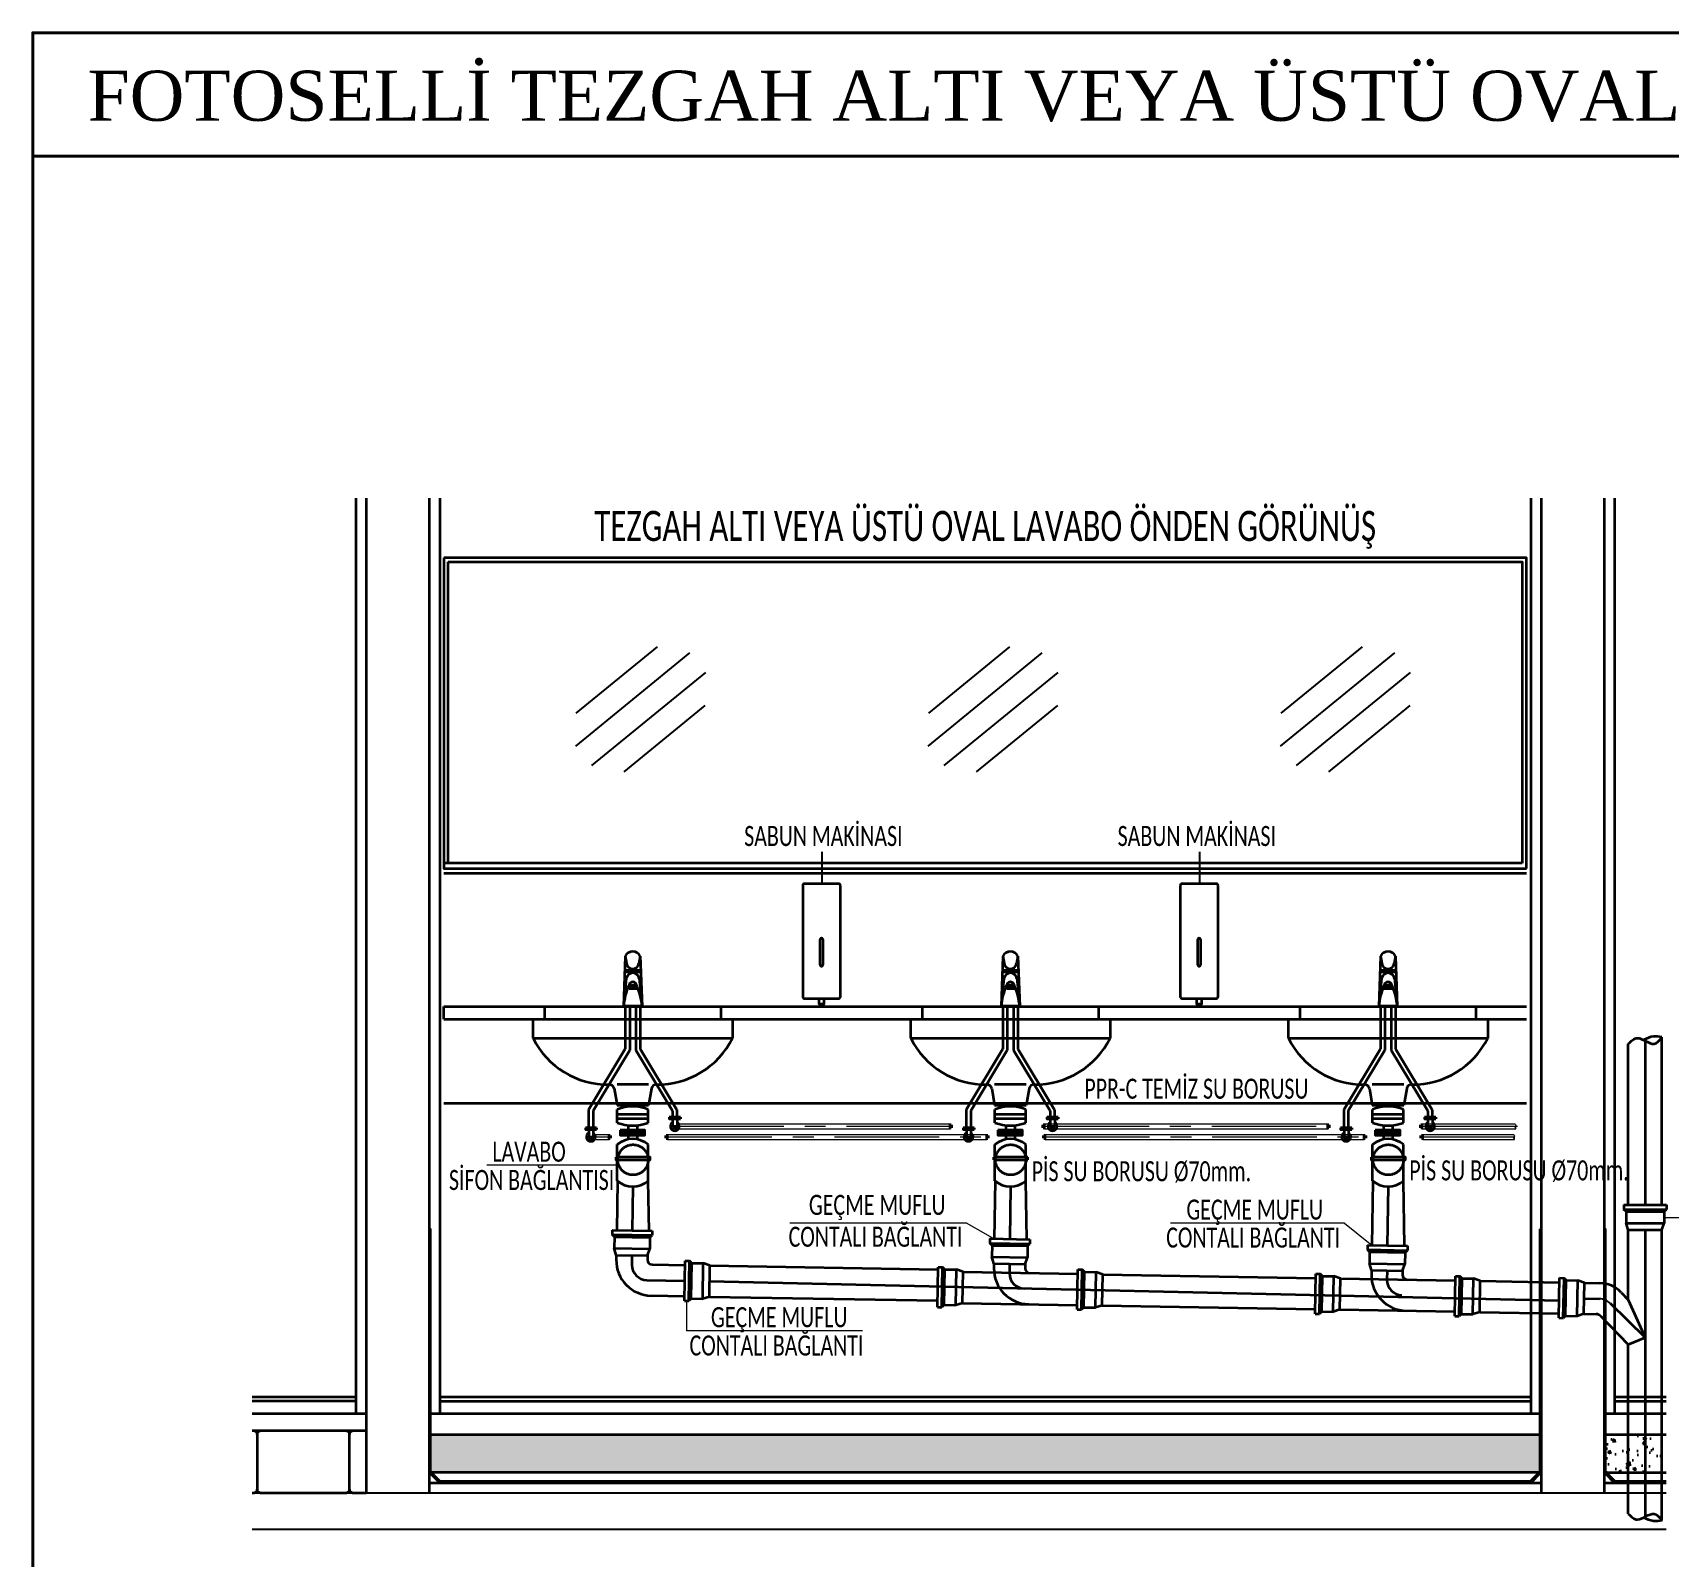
# Model space of a CAD drawing. Header units: centimetres. Extents: x 405464 to 563355, y 50011 to 66875.
# Drawn here: x 548115 to 550072, y 51485 to 53309 of the extents above; entities that cross this region are included whole.
import ezdxf
from ezdxf.enums import TextEntityAlignment as Align

# ---------------------------------------------------------------- set-up
doc = ezdxf.new("R2010")
doc.units = ezdxf.units.CM
doc.linetypes.add('CENTER', pattern=[2, 1.25, -0.25, 0.25, -0.25])
doc.linetypes.add('DASHED2', pattern=[9.525, 6.35, -3.175])
for name, color, linetype, lineweight in [('0-KRCN-SHT-DETAY-20', 41, 'Continuous', 20), ('0-KRCN-SHT-DETAY-25', 4, 'Continuous', 25), ('0-KRCN-SHT-DETAY-35', 141, 'Continuous', 35), ('0-KRCN-SHT-DETAY-YAZI', 71, 'Continuous', 35), ('0-KRCN-SHT-DETAY-ÇERÇEVE', 71, 'Continuous', 40), ('0-KRCN-SHT-YAZI', 31, 'Continuous', 35)]:
    doc.layers.add(name, color=color, linetype=linetype, lineweight=lineweight)
doc.styles.add('KATMAN YAZI STİLİ', font='calibri.ttf')
doc.styles.add('mm', font='times.ttf', dxfattribs={"height": 3.3})
pattern_1 = [(50, (-153875.165, -16491.674), (18.0007202, -1.574859), [1.8822375, -20.7046125]), (355, (-153875.165, -16491.674), (-3.4821728, 18.8773899), [1.50579, -16.56369]), (100.4514, (-153873.665, -16491.806), (14.5185607, 17.3025195), [1.5996557, -17.596213]), (46.1842, (-153875.165, -16486.655), (26.784015, -4.153948), [2.8233562, -31.0569188]), (96.6356, (-153872.933, -16487), (23.4567626, 24.446949), [2.3994836, -26.3943153]), (351.1842, (-153875.165, -16486.655), (23.4567435, 24.4469675), [2.258685, -24.845535]), (21, (-153872.656, -16487.91), (14.9802778, -10.104325), [1.8822375, -20.7046125]), (326, (-153872.656, -16487.91), (6.1063632, 18.198728), [1.50579, -16.56369]), (71.4514, (-153871.407, -16488.752), (21.0866472, 8.0943866), [1.5996557, -17.596213]), (37.5, (-153875.1654, -16491.6743), (0.3051698, 8.3544706), [0, -16.362918, 0, -16.814655, 0, -16.62643125]), (7.5, (-153875.165, -16491.674), (6.60212465, 9.89835353), [0, -9.586863, 0, -15.9864705, 0, -6.33686625]), (327.5, (-153880.762, -16491.6743), (13.39707477, -0.56604834), [0, -6.274125, 0, -19.57527, 0, -25.9748775]), (317.5, (-153883.272, -16491.674), (14.6359317, 2.5122847), [0, -8.1563625, 0, -12.999987, 0, -18.4459275])]

# ---------------------------------------------------------------- blocks, each defined once
blk = doc.blocks.new('G$C2BAB14A0')
at = {"layer": '0-KRCN-SHT-DETAY-35', "linetype": 'Continuous'}
h = blk.add_hatch(dxfattribs=at)
h.set_pattern_fill('AR-CONC', color=256, scale=2.50965, style=0)
h.set_pattern_definition(pattern_1)
h.paths.add_polyline_path([(901.47, -838.61), (237.92, -838.61), (237.92, -860.89), (238.23, -861.2), (901.16, -861.2), (901.47, -860.89)])
h = blk.add_hatch(dxfattribs=at)
h.set_pattern_fill('AR-CONC', color=256, scale=2.50965, style=0)
h.set_pattern_definition(pattern_1)
h.paths.add_polyline_path([(977.02, -861.21), (977.02, -838.62), (940.62, -838.62), (940.62, -860.89), (940.93, -861.21)])
at = {"layer": '0-KRCN-SHT-DETAY-20'}
for p, q in [((349.62, -677.48, 108.46), (271.69, -677.48, 108.46)), ((558.74, -712.12, 108.46), (452.9, -712.12, 108.46)), ((558.74, -712.12, 108.46), (575.1, -721.45, 108.46)), ((784.61, -712.12, 108.46), (680.59, -712.12, 108.46)), ((784.61, -712.12, 108.46), (800.9, -725.39, 108.46)), ((975.77, -708.7, 108.46), (1082.81, -708.7, 108.46)), ((391.11, -758.55, 108.46), (391.11, -776.49, 108.46)), ((496.23, -776.49, 108.46), (391.11, -776.49, 108.46))]:
    blk.add_line(p, q, dxfattribs=at)
at = {"layer": '0-KRCN-SHT-DETAY-25', "color": 171}
for p, q in [((324.79, -426.78, 108.46), (392.99, -371.03, 108.46)), ((325.07, -407.1, 108.46), (373.65, -367.39, 108.46)), ((535.6, -426.78, 108.46), (603.8, -371.03, 108.46)), ((535.88, -407.1, 108.46), (584.45, -367.39, 108.46)), ((746.41, -426.78, 108.46), (814.61, -371.03, 108.46)), ((746.69, -407.1, 108.46), (795.27, -367.39, 108.46)), ((334.32, -438.44, 108.46), (402.52, -382.68, 108.46)), ((545.13, -438.44, 108.46), (613.33, -382.68, 108.46)), ((755.94, -438.44, 108.46), (824.14, -382.68, 108.46)), ((353.66, -442.07, 108.46), (402.24, -402.36, 108.46)), ((564.47, -442.07, 108.46), (613.05, -402.36, 108.46)), ((775.28, -442.07, 108.46), (823.86, -402.36, 108.46))]:
    blk.add_line(p, q, dxfattribs=at)
at = {"layer": '0-KRCN-SHT-DETAY-25', "linetype": 'Continuous'}
for p, q in [((472.02, -490, 108.46), (472.02, -509.1, 108.46)), ((697.89, -490, 108.46), (697.89, -509.1, 108.46))]:
    blk.add_line(p, q, dxfattribs=at)
at = {"layer": '0-KRCN-SHT-DETAY-25', "ltscale": 5, "elevation": 108.46}
blk.add_lwpolyline([(977.02, -873.75), (131.28, -873.75)], dxfattribs=at)
at = {"layer": '0-KRCN-SHT-DETAY-25', "elevation": 108.46}
blk.add_lwpolyline([(977.02, -895.31), (131.28, -895.31)], dxfattribs=at)
at = {"layer": '0-KRCN-SHT-DETAY-25', "color": 1, "linetype": 'Continuous'}
blk.add_arc((936.88, -766.39, 108.46), 9.06, 44, 89, dxfattribs=at)
at = {"layer": '0-KRCN-SHT-DETAY-35', "linetype": 'Continuous'}
for p, q in [((199.52, -278.42, 108.46), (199.52, -873.75, 108.46)), ((237.17, -278.42, 108.46), (237.17, -873.75, 108.46)), ((902.23, -278.42, 108.46), (902.23, -873.75, 108.46)), ((939.87, -278.42, 108.46), (939.87, -873.75, 108.46)), ((245.95, -590.15, 108.46), (245.95, -582.62, 108.46)), ((245.95, -582.62, 108.46), (893.45, -582.62, 108.46)), ((306.19, -582.62, 108.46), (306.19, -590.15, 108.46)), ((411.59, -582.62, 108.46), (411.59, -590.15, 108.46)), ((532.06, -582.62, 108.46), (532.06, -590.15, 108.46)), ((637.46, -582.62, 108.46), (637.46, -590.15, 108.46)), ((757.92, -582.62, 108.46), (757.92, -590.15, 108.46)), ((863.19, -582.62, 108.46), (863.19, -590.15, 108.46)), ((245.95, -590.15, 108.46), (893.45, -590.15, 108.46)), ((245.95, -640.34, 108.46), (893.45, -640.34, 108.46))]:
    blk.add_line(p, q, dxfattribs=at)
at = {"layer": '0-KRCN-SHT-DETAY-35', "color": 132, "linetype": 'Continuous'}
for p, q in [((245.95, -502.73, 108.46), (354.11, -502.73, 108.46)), ((348.54, -502.73, 108.46), (564.85, -502.73, 108.46)), ((564.85, -502.73, 108.46), (784.94, -502.73, 108.46)), ((784.94, -502.73, 108.46), (893.45, -502.73, 108.46)), ((354.39, -607.83, 108.46), (332.48, -644.25, 108.46)), ((357.05, -608.56, 108.46), (335.14, -644.99, 108.46)), ((360.73, -608.56, 108.46), (382.64, -644.99, 108.46)), ((363.39, -607.83, 108.46), (385.3, -644.25, 108.46)), ((580.26, -607.83, 108.46), (558.35, -644.25, 108.46)), ((582.92, -608.56, 108.46), (561.01, -644.99, 108.46)), ((586.6, -608.56, 108.46), (608.51, -644.99, 108.46)), ((589.26, -607.83, 108.46), (611.16, -644.25, 108.46)), ((806.13, -607.83, 108.46), (784.22, -644.25, 108.46)), ((808.79, -608.56, 108.46), (786.88, -644.99, 108.46)), ((812.47, -608.56, 108.46), (834.37, -644.99, 108.46)), ((815.12, -607.83, 108.46), (837.03, -644.25, 108.46)), ((332.48, -644.25, 108.46), (332.48, -655.11, 108.46)), ((335.14, -644.99, 108.46), (335.14, -655.11, 108.46)), ((382.64, -644.99, 108.46), (382.64, -648.73, 108.46)), ((385.3, -644.25, 108.46), (385.3, -648.73, 108.46)), ((558.35, -644.25, 108.46), (558.35, -655.11, 108.46)), ((561.01, -644.99, 108.46), (561.01, -655.11, 108.46)), ((608.51, -644.99, 108.46), (608.51, -648.73, 108.46)), ((611.16, -644.25, 108.46), (611.16, -648.73, 108.46)), ((784.22, -644.25, 108.46), (784.22, -655.11, 108.46)), ((786.88, -644.99, 108.46), (786.88, -655.11, 108.46)), ((834.37, -644.99, 108.46), (834.37, -648.73, 108.46)), ((837.03, -644.25, 108.46), (837.03, -648.73, 108.46)), ((337.23, -655.11, 108.46), (330.55, -655.11, 108.46)), ((387.42, -648.73, 108.46), (380.74, -648.73, 108.46)), ((382.75, -649.74, 108.46), (382.75, -654.15, 108.46)), ((382.75, -654.15, 108.46), (385.41, -654.15, 108.46)), ((385.41, -649.74, 108.46), (385.41, -654.15, 108.46)), ((563.1, -655.11, 108.46), (556.42, -655.11, 108.46)), ((613.29, -648.73, 108.46), (606.61, -648.73, 108.46)), ((608.62, -649.74, 108.46), (608.62, -654.15, 108.46)), ((608.62, -654.15, 108.46), (611.28, -654.15, 108.46)), ((611.28, -649.74, 108.46), (611.28, -654.15, 108.46)), ((788.97, -655.11, 108.46), (782.28, -655.11, 108.46)), ((839.16, -648.73, 108.46), (832.48, -648.73, 108.46)), ((834.49, -649.74, 108.46), (834.49, -654.15, 108.46)), ((834.49, -654.15, 108.46), (837.15, -654.15, 108.46)), ((837.15, -649.74, 108.46), (837.15, -654.15, 108.46)), ((332.56, -656.11, 108.46), (332.56, -660.52, 108.46)), ((332.56, -660.52, 108.46), (335.22, -660.52, 108.46)), ((335.22, -656.11, 108.46), (335.22, -660.52, 108.46)), ((558.43, -656.11, 108.46), (558.43, -660.52, 108.46)), ((558.43, -660.52, 108.46), (561.09, -660.52, 108.46)), ((561.09, -656.11, 108.46), (561.09, -660.52, 108.46)), ((784.3, -656.11, 108.46), (784.3, -660.52, 108.46)), ((784.3, -660.52, 108.46), (786.96, -660.52, 108.46)), ((786.96, -656.11, 108.46), (786.96, -660.52, 108.46)), ((786.96, -656.11, 108.46), (786.96, -660.52, 108.46))]:
    blk.add_line(p, q, dxfattribs=at)
at = {"layer": '0-KRCN-SHT-DETAY-35', "color": 132}
for p, q in [((354.37, -552.45, 108.46), (353.33, -582.62, 108.46)), ((354.37, -552.45, 108.46), (355.18, -556.87, 108.46)), ((363.41, -552.45, 108.46), (362.6, -556.87, 108.46)), ((363.41, -552.45, 108.46), (364.44, -582.62, 108.46)), ((580.24, -552.45, 108.46), (579.2, -582.62, 108.46)), ((580.24, -552.45, 108.46), (581.05, -556.87, 108.46)), ((589.28, -552.45, 108.46), (588.47, -556.87, 108.46)), ((589.28, -552.45, 108.46), (590.31, -582.62, 108.46)), ((806.11, -552.45, 108.46), (805.07, -582.62, 108.46)), ((806.11, -552.45, 108.46), (806.92, -556.87, 108.46)), ((815.15, -552.45, 108.46), (814.34, -556.87, 108.46)), ((815.15, -552.45, 108.46), (816.18, -582.62, 108.46)), ((355, -565.56, 108.46), (353.33, -582.62, 108.46)), ((354.05, -561.79, 108.46), (363.73, -561.79, 108.46)), ((354.08, -560.77, 108.46), (363.69, -560.77, 108.46)), ((362.78, -565.63, 108.46), (364.44, -582.62, 108.46)), ((580.87, -565.56, 108.46), (579.2, -582.62, 108.46)), ((579.92, -561.79, 108.46), (589.6, -561.79, 108.46)), ((579.95, -560.77, 108.46), (589.56, -560.77, 108.46)), ((588.65, -565.63, 108.46), (590.31, -582.62, 108.46)), ((806.74, -565.56, 108.46), (805.07, -582.62, 108.46)), ((805.79, -561.79, 108.46), (815.47, -561.79, 108.46)), ((805.82, -560.77, 108.46), (815.43, -560.77, 108.46)), ((814.52, -565.63, 108.46), (816.18, -582.62, 108.46)), ((356.67, -569.52, 108.46), (356.67, -571.75, 108.46)), ((356.67, -569.52, 108.46), (361.11, -569.52, 108.46)), ((356.67, -570.8, 108.46), (361.11, -570.8, 108.46)), ((356.67, -571.75, 108.46), (361.11, -571.75, 108.46)), ((361.11, -569.52, 108.46), (361.11, -571.75, 108.46)), ((582.54, -569.52, 108.46), (582.54, -571.75, 108.46)), ((582.54, -569.52, 108.46), (586.98, -569.52, 108.46)), ((582.54, -570.8, 108.46), (586.98, -570.8, 108.46)), ((582.54, -571.75, 108.46), (586.98, -571.75, 108.46)), ((586.98, -569.52, 108.46), (586.98, -571.75, 108.46)), ((808.41, -569.52, 108.46), (808.41, -571.75, 108.46)), ((808.41, -569.52, 108.46), (812.84, -569.52, 108.46)), ((808.41, -570.8, 108.46), (812.84, -570.8, 108.46)), ((808.41, -571.75, 108.46), (812.84, -571.75, 108.46)), ((812.84, -569.52, 108.46), (812.84, -571.75, 108.46)), ((353.33, -582.62, 108.46), (364.44, -582.62, 108.46)), ((353.35, -582.12, 108.46), (364.43, -582.12, 108.46)), ((579.2, -582.62, 108.46), (590.31, -582.62, 108.46)), ((579.22, -582.12, 108.46), (590.3, -582.12, 108.46)), ((805.07, -582.62, 108.46), (816.18, -582.62, 108.46)), ((805.09, -582.12, 108.46), (816.16, -582.12, 108.46))]:
    blk.add_line(p, q, dxfattribs=at)
at = {"layer": '0-KRCN-SHT-DETAY-35', "color": 171, "linetype": 'Continuous'}
for p, q in [((354.39, -582.62, 108.46), (354.39, -607.83, 108.46)), ((357.05, -582.62, 108.46), (357.05, -608.56, 108.46)), ((360.73, -582.62, 108.46), (360.73, -608.56, 108.46)), ((363.39, -582.62, 108.46), (363.39, -607.83, 108.46)), ((580.26, -582.62, 108.46), (580.26, -607.83, 108.46)), ((582.92, -582.62, 108.46), (582.92, -608.56, 108.46)), ((586.6, -582.62, 108.46), (586.6, -608.56, 108.46)), ((589.26, -582.62, 108.46), (589.26, -607.83, 108.46)), ((806.13, -582.62, 108.46), (806.13, -607.83, 108.46)), ((808.79, -582.62, 108.46), (808.79, -608.56, 108.46)), ((812.47, -582.62, 108.46), (812.47, -608.56, 108.46)), ((815.12, -582.62, 108.46), (815.12, -607.83, 108.46)), ((299.28, -601.44, 108.46), (299.28, -590.15, 108.46)), ((418.49, -590.15, 108.46), (418.49, -601.44, 108.46)), ((525.15, -601.44, 108.46), (525.15, -590.15, 108.46)), ((644.36, -590.15, 108.46), (644.36, -601.44, 108.46)), ((751.02, -601.44, 108.46), (751.02, -590.15, 108.46)), ((870.23, -590.15, 108.46), (870.23, -601.44, 108.46)), ((299.28, -601.44, 108.46), (418.49, -601.44, 108.46)), ((525.15, -601.44, 108.46), (644.36, -601.44, 108.46)), ((751.02, -601.44, 108.46), (870.23, -601.44, 108.46)), ((347.72, -631.65, 108.46), (349.48, -641.6, 108.46)), ((349.48, -629.05, 108.46), (368.3, -629.05, 108.46)), ((370.05, -631.65, 108.46), (368.3, -641.6, 108.46)), ((573.59, -631.65, 108.46), (575.35, -641.6, 108.46)), ((575.35, -629.05, 108.46), (594.17, -629.05, 108.46)), ((595.92, -631.65, 108.46), (594.17, -641.6, 108.46)), ((799.46, -631.65, 108.46), (801.22, -641.6, 108.46)), ((801.22, -629.05, 108.46), (820.04, -629.05, 108.46)), ((821.79, -631.65, 108.46), (820.04, -641.6, 108.46)), ((349.48, -641.6, 108.46), (368.3, -641.6, 108.46)), ((349.62, -652.03, 108.46), (349.62, -644.06, 108.46)), ((356.23, -641.6, 108.46), (356.23, -642.44, 108.46)), ((361.55, -641.6, 108.46), (361.55, -642.44, 108.46)), ((368.16, -652.03, 108.46), (368.16, -644.06, 108.46)), ((575.35, -641.6, 108.46), (594.17, -641.6, 108.46)), ((575.49, -652.03, 108.46), (575.49, -644.06, 108.46)), ((582.1, -641.6, 108.46), (582.1, -642.44, 108.46)), ((587.42, -641.6, 108.46), (587.42, -642.44, 108.46)), ((594.03, -652.03, 108.46), (594.03, -644.06, 108.46)), ((801.22, -641.6, 108.46), (820.04, -641.6, 108.46)), ((801.36, -652.03, 108.46), (801.36, -644.06, 108.46)), ((807.97, -641.6, 108.46), (807.97, -642.44, 108.46)), ((813.28, -641.6, 108.46), (813.28, -642.44, 108.46)), ((819.9, -652.03, 108.46), (819.9, -644.06, 108.46)), ((349.62, -646.92, 108.46), (368.16, -646.92, 108.46)), ((349.62, -649.54, 108.46), (368.16, -649.54, 108.46)), ((356.23, -653.65, 108.46), (356.23, -656.57, 108.46)), ((361.55, -653.65, 108.46), (361.55, -656.57, 108.46)), ((575.49, -646.92, 108.46), (594.03, -646.92, 108.46)), ((575.49, -649.54, 108.46), (594.03, -649.54, 108.46)), ((582.1, -653.65, 108.46), (582.1, -656.57, 108.46)), ((587.42, -653.65, 108.46), (587.42, -656.57, 108.46)), ((801.36, -646.92, 108.46), (819.9, -646.92, 108.46)), ((801.36, -649.54, 108.46), (819.9, -649.54, 108.46)), ((807.97, -653.65, 108.46), (807.97, -656.57, 108.46)), ((813.28, -653.65, 108.46), (813.28, -656.57, 108.46)), ((349.62, -672.66, 108.46), (349.62, -665.17, 108.46)), ((351.28, -657.98, 108.46), (366.2, -657.98, 108.46)), ((356.23, -659.59, 108.46), (356.23, -661.8, 108.46)), ((361.55, -659.59, 108.46), (361.55, -661.8, 108.46)), ((368.16, -672.66, 108.46), (368.16, -665.17, 108.46)), ((575.49, -672.66, 108.46), (575.49, -665.17, 108.46)), ((577.15, -657.98, 108.46), (592.07, -657.98, 108.46)), ((582.1, -659.59, 108.46), (582.1, -661.8, 108.46)), ((587.42, -659.59, 108.46), (587.42, -661.8, 108.46)), ((594.03, -672.66, 108.46), (594.03, -665.17, 108.46)), ((801.36, -672.66, 108.46), (801.36, -665.17, 108.46)), ((803.02, -657.98, 108.46), (817.94, -657.98, 108.46)), ((807.97, -659.59, 108.46), (807.97, -661.8, 108.46)), ((813.28, -659.59, 108.46), (813.28, -661.8, 108.46)), ((819.9, -672.66, 108.46), (819.9, -665.17, 108.46)), ((349.62, -686.78, 108.46), (349.62, -674.23, 108.46)), ((368.16, -686.78, 108.46), (368.16, -674.23, 108.46)), ((575.49, -686.78, 108.46), (575.49, -674.23, 108.46)), ((594.03, -686.78, 108.46), (594.03, -674.23, 108.46)), ((801.36, -686.78, 108.46), (801.36, -674.23, 108.46)), ((819.9, -686.78, 108.46), (819.9, -674.23, 108.46))]:
    blk.add_line(p, q, dxfattribs=at)
at = {"layer": '0-KRCN-SHT-DETAY-35', "color": 6}
for p, q in [((954.31, -701.26, 108.46), (954.31, -604.88, 108.46)), ((974.44, -701.26, 108.46), (974.44, -600.96, 108.46)), ((349.84, -686.96, 108.46), (349.32, -716.33, 108.46)), ((367.94, -686.96, 108.46), (368.46, -716.66, 108.46)), ((575.71, -686.96, 108.46), (575.1, -721.45, 108.46)), ((593.81, -686.96, 108.46), (594.42, -721.79, 108.46)), ((801.57, -686.96, 108.46), (800.9, -725.39, 108.46)), ((819.68, -686.96, 108.46), (820.22, -725.73, 108.46)), ((951.65, -701.26, 108.46), (977.1, -701.26, 108.46)), ((951.65, -701.26, 108.46), (951.65, -703.92, 108.46)), ((951.65, -703.92, 108.46), (977.1, -703.92, 108.46)), ((952.98, -705.24, 108.46), (951.65, -703.92, 108.46)), ((975.77, -705.24, 108.46), (977.1, -703.92, 108.46)), ((977.1, -701.26, 108.46), (977.1, -703.92, 108.46)), ((952.98, -705.24, 108.46), (975.77, -705.24, 108.46)), ((952.98, -705.24, 108.46), (952.98, -712.16, 108.46)), ((954.31, -716.14, 108.46), (952.98, -712.16, 108.46)), ((952.98, -712.16, 108.46), (975.77, -712.16, 108.46)), ((974.44, -716.14, 108.46), (975.77, -712.16, 108.46)), ((975.77, -705.24, 108.46), (975.77, -712.16, 108.46)), ((346.67, -716.28, 108.46), (346.62, -718.94, 108.46)), ((347.93, -720.29, 108.46), (346.62, -718.94, 108.46)), ((346.62, -718.94, 108.46), (370.54, -719.35, 108.46)), ((346.67, -716.28, 108.46), (370.59, -716.7, 108.46)), ((347.93, -720.29, 108.46), (347.8, -727.2, 108.46)), ((347.93, -720.29, 108.46), (369.19, -720.66, 108.46)), ((369.19, -720.66, 108.46), (369.07, -727.57, 108.46)), ((369.19, -720.66, 108.46), (370.54, -719.35, 108.46)), ((370.59, -716.7, 108.46), (370.54, -719.35, 108.46)), ((572.54, -721.4, 108.46), (572.49, -724.06, 108.46)), ((573.79, -725.41, 108.46), (572.49, -724.06, 108.46)), ((572.49, -724.06, 108.46), (596.41, -724.47, 108.46)), ((572.54, -721.4, 108.46), (596.46, -721.82, 108.46)), ((596.46, -721.82, 108.46), (596.41, -724.47, 108.46)), ((954.31, -716.14, 108.46), (974.44, -716.14, 108.46)), ((954.31, -758.06, 108.46), (954.31, -716.14, 108.46)), ((974.44, -890.03, 108.46), (974.44, -716.14, 108.46)), ((347.8, -727.2, 108.46), (369.07, -727.57, 108.46)), ((349.06, -731.21, 108.46), (347.8, -727.2, 108.46)), ((349.06, -731.21, 108.46), (349.02, -733.89, 108.46)), ((349.06, -731.21, 108.46), (367.67, -731.53, 108.46)), ((367.67, -731.53, 108.46), (367.63, -733.91, 108.46)), ((367.67, -731.53, 108.46), (369.07, -727.57, 108.46)), ((573.79, -725.41, 108.46), (573.67, -732.32, 108.46)), ((573.67, -732.32, 108.46), (594.94, -732.7, 108.46)), ((574.93, -736.33, 108.46), (573.67, -732.32, 108.46)), ((573.79, -725.41, 108.46), (595.06, -725.78, 108.46)), ((593.54, -736.65, 108.46), (594.94, -732.7, 108.46)), ((595.06, -725.78, 108.46), (594.94, -732.7, 108.46)), ((595.06, -725.78, 108.46), (596.41, -724.47, 108.46)), ((798.34, -725.35, 108.46), (798.29, -728, 108.46)), ((799.59, -729.35, 108.46), (798.29, -728, 108.46)), ((798.29, -728, 108.46), (822.21, -728.42, 108.46)), ((798.34, -725.35, 108.46), (822.26, -725.76, 108.46)), ((799.59, -729.35, 108.46), (799.47, -736.27, 108.46)), ((799.59, -729.35, 108.46), (820.86, -729.72, 108.46)), ((820.86, -729.72, 108.46), (820.74, -736.64, 108.46)), ((820.86, -729.72, 108.46), (822.21, -728.42, 108.46)), ((822.26, -725.76, 108.46), (822.21, -728.42, 108.46)), ((370.53, -736.92, 108.46), (390.16, -737.26, 108.46)), ((389.79, -758.53, 108.46), (390.2, -734.6, 108.46)), ((390.2, -734.6, 108.46), (392.86, -734.65, 108.46)), ((392.44, -758.57, 108.46), (392.86, -734.65, 108.46)), ((394.16, -736, 108.46), (392.86, -734.65, 108.46)), ((393.79, -757.27, 108.46), (394.16, -736, 108.46)), ((394.16, -736, 108.46), (401.08, -736.12, 108.46)), ((400.71, -757.39, 108.46), (401.08, -736.12, 108.46)), ((405.04, -737.52, 108.46), (401.08, -736.12, 108.46)), ((404.71, -756.13, 108.46), (405.04, -737.52, 108.46)), ((405.04, -737.52, 108.46), (541.57, -739.91, 108.46)), ((541.18, -762.35, 108.46), (541.6, -738.43, 108.46)), ((541.6, -738.43, 108.46), (544.25, -738.47, 108.46)), ((543.83, -762.39, 108.46), (544.25, -738.47, 108.46)), ((545.56, -739.82, 108.46), (544.25, -738.47, 108.46)), ((545.18, -761.09, 108.46), (545.56, -739.82, 108.46)), ((545.56, -739.82, 108.46), (552.47, -739.95, 108.46)), ((552.1, -761.21, 108.46), (552.47, -739.95, 108.46)), ((556.43, -741.34, 108.46), (552.47, -739.95, 108.46)), ((556.1, -759.95, 108.46), (556.43, -741.34, 108.46)), ((556.43, -741.34, 108.46), (625.08, -742.54, 108.46)), ((574.93, -736.33, 108.46), (574.89, -739.01, 108.46)), ((574.93, -736.33, 108.46), (593.54, -736.65, 108.46)), ((593.54, -736.65, 108.46), (593.5, -739.04, 108.46)), ((624.71, -763.81, 108.46), (625.13, -739.88, 108.46)), ((625.13, -739.88, 108.46), (627.78, -739.93, 108.46)), ((627.36, -763.85, 108.46), (627.78, -739.93, 108.46)), ((629.09, -741.28, 108.46), (627.78, -739.93, 108.46)), ((628.72, -762.55, 108.46), (629.09, -741.28, 108.46)), ((629.09, -741.28, 108.46), (636, -741.4, 108.46)), ((635.63, -762.67, 108.46), (636, -741.4, 108.46)), ((639.96, -742.8, 108.46), (636, -741.4, 108.46)), ((639.64, -761.41, 108.46), (639.96, -742.8, 108.46)), ((639.96, -742.8, 108.46), (767.35, -745.03, 108.46)), ((766.98, -766.29, 108.46), (767.4, -742.37, 108.46)), ((767.4, -742.37, 108.46), (770.05, -742.41, 108.46)), ((769.63, -766.34, 108.46), (770.05, -742.41, 108.46)), ((771.36, -743.77, 108.46), (770.05, -742.41, 108.46)), ((770.98, -765.03, 108.46), (771.36, -743.77, 108.46)), ((771.36, -743.77, 108.46), (778.27, -743.89, 108.46)), ((777.9, -765.15, 108.46), (778.27, -743.89, 108.46)), ((782.23, -745.28, 108.46), (778.27, -743.89, 108.46)), ((799.47, -736.27, 108.46), (820.74, -736.64, 108.46)), ((800.73, -740.27, 108.46), (799.47, -736.27, 108.46)), ((800.73, -740.27, 108.46), (800.69, -742.95, 108.46)), ((800.73, -740.27, 108.46), (819.34, -740.6, 108.46)), ((819.34, -740.6, 108.46), (819.3, -742.98, 108.46)), ((819.34, -740.6, 108.46), (820.74, -736.64, 108.46)), ((850.51, -767.75, 108.46), (850.93, -743.83, 108.46)), ((850.93, -743.83, 108.46), (853.58, -743.87, 108.46)), ((853.16, -767.79, 108.46), (853.58, -743.87, 108.46)), ((854.89, -745.22, 108.46), (853.58, -743.87, 108.46)), ((781.9, -763.89, 108.46), (782.23, -745.28, 108.46)), ((782.23, -745.28, 108.46), (850.88, -746.48, 108.46)), ((854.52, -766.49, 108.46), (854.89, -745.22, 108.46)), ((854.89, -745.22, 108.46), (861.8, -745.34, 108.46)), ((861.43, -766.61, 108.46), (861.8, -745.34, 108.46)), ((865.76, -746.74, 108.46), (861.8, -745.34, 108.46)), ((865.44, -765.35, 108.46), (865.76, -746.74, 108.46)), ((865.76, -746.74, 108.46), (913.19, -747.57, 108.46)), ((912.82, -768.87, 108.46), (913.24, -744.94, 108.46)), ((913.24, -744.94, 108.46), (915.89, -744.99, 108.46)), ((915.47, -768.91, 108.46), (915.89, -744.99, 108.46)), ((917.2, -746.34, 108.46), (915.89, -744.99, 108.46)), ((916.83, -767.61, 108.46), (917.2, -746.34, 108.46)), ((917.2, -746.34, 108.46), (924.11, -746.46, 108.46)), ((923.74, -767.73, 108.46), (924.11, -746.46, 108.46)), ((928.07, -747.86, 108.46), (924.11, -746.46, 108.46)), ((927.75, -766.47, 108.46), (928.07, -747.86, 108.46)), ((928.07, -747.86, 108.46), (937.3, -748.02, 108.46)), ((950.03, -753.55, 108.46), (954.28, -757.95, 108.46)), ((369.91, -755.52, 108.46), (389.83, -755.87, 108.46)), ((389.79, -758.53, 108.46), (392.44, -758.57, 108.46)), ((393.79, -757.27, 108.46), (392.44, -758.57, 108.46)), ((393.79, -757.27, 108.46), (400.71, -757.39, 108.46)), ((404.71, -756.13, 108.46), (400.71, -757.39, 108.46)), ((404.71, -756.13, 108.46), (541.25, -758.51, 108.46)), ((541.18, -762.35, 108.46), (543.83, -762.39, 108.46)), ((545.18, -761.09, 108.46), (543.83, -762.39, 108.46)), ((545.18, -761.09, 108.46), (552.1, -761.21, 108.46)), ((556.1, -759.95, 108.46), (552.1, -761.21, 108.46)), ((556.1, -759.95, 108.46), (624.76, -761.15, 108.46)), ((628.72, -762.55, 108.46), (627.36, -763.85, 108.46)), ((628.72, -762.55, 108.46), (635.63, -762.67, 108.46)), ((639.64, -761.41, 108.46), (635.63, -762.67, 108.46)), ((639.64, -761.41, 108.46), (767.03, -763.63, 108.46)), ((624.71, -763.81, 108.46), (627.36, -763.85, 108.46)), ((766.98, -766.29, 108.46), (769.63, -766.34, 108.46)), ((770.98, -765.03, 108.46), (769.63, -766.34, 108.46)), ((770.98, -765.03, 108.46), (777.9, -765.15, 108.46)), ((781.9, -763.89, 108.46), (777.9, -765.15, 108.46)), ((781.9, -763.89, 108.46), (850.56, -765.09, 108.46)), ((850.51, -767.75, 108.46), (853.16, -767.79, 108.46)), ((854.52, -766.49, 108.46), (853.16, -767.79, 108.46)), ((854.52, -766.49, 108.46), (861.43, -766.61, 108.46)), ((865.44, -765.35, 108.46), (861.43, -766.61, 108.46)), ((865.44, -765.35, 108.46), (912.87, -766.18, 108.46)), ((912.82, -768.87, 108.46), (915.47, -768.91, 108.46)), ((916.83, -767.61, 108.46), (915.47, -768.91, 108.46)), ((916.83, -767.61, 108.46), (923.74, -767.73, 108.46)), ((927.75, -766.47, 108.46), (923.74, -767.73, 108.46)), ((927.75, -766.47, 108.46), (935.11, -766.6, 108.46)), ((937.94, -767.82, 108.46), (954.31, -784.78, 108.46)), ((954.31, -784.78, 108.46), (964.38, -780.64, 108.46)), ((954.31, -886.02, 108.46), (954.31, -784.78, 108.46))]:
    blk.add_line(p, q, dxfattribs=at)
at = {"layer": '0-KRCN-SHT-DETAY-35', "linetype": 'CENTER', "lineweight": 5, "ltscale": 50}
for p, q in [((386.75, -654.15, 108.46), (548.71, -654.15, 108.46)), ((605.19, -654.15, 108.46), (774.58, -654.15, 108.46)), ((831.06, -654.15, 108.46), (888.01, -654.15, 108.46)), ((336.56, -660.52, 108.46), (344.71, -660.52, 108.46)), ((379.62, -660.52, 108.46), (570.58, -660.52, 108.46)), ((605.49, -660.52, 108.46), (796.45, -660.52, 108.46)), ((831.35, -660.52, 108.46), (886.28, -660.52, 108.46))]:
    blk.add_line(p, q, dxfattribs=at)
at = {"layer": '0-KRCN-SHT-DETAY-35'}
for p, q in [((548.71, -655.89, 108.46), (548.71, -652.48, 108.46)), ((549.73, -655.04, 108.46), (549.73, -653.34, 108.46)), ((604.17, -655.04, 108.46), (604.17, -653.34, 108.46)), ((605.19, -655.89, 108.46), (605.19, -652.48, 108.46)), ((774.58, -655.89, 108.46), (774.58, -652.48, 108.46)), ((775.6, -655.04, 108.46), (775.6, -653.34, 108.46)), ((830.04, -655.04, 108.46), (830.04, -653.34, 108.46)), ((831.06, -655.89, 108.46), (831.06, -652.48, 108.46)), ((344.71, -662.22, 108.46), (344.71, -658.82, 108.46)), ((345.73, -661.37, 108.46), (345.73, -659.67, 108.46)), ((378.6, -661.37, 108.46), (378.6, -659.67, 108.46)), ((379.62, -662.22, 108.46), (379.62, -658.82, 108.46)), ((570.58, -662.22, 108.46), (570.58, -658.82, 108.46)), ((571.6, -661.37, 108.46), (571.6, -659.67, 108.46)), ((604.47, -661.37, 108.46), (604.47, -659.67, 108.46)), ((605.49, -662.22, 108.46), (605.49, -658.82, 108.46)), ((796.45, -662.22, 108.46), (796.45, -658.82, 108.46)), ((797.47, -661.37, 108.46), (797.47, -659.67, 108.46)), ((830.33, -661.37, 108.46), (830.33, -659.67, 108.46)), ((831.35, -662.22, 108.46), (831.35, -658.82, 108.46))]:
    blk.add_line(p, q, dxfattribs=at)
at = {"layer": '0-KRCN-SHT-DETAY-35', "color": 6, "linetype": 'Continuous'}
for p, q in [((358.89, -690.21, 108.46), (358.59, -716.49, 108.46)), ((584.76, -690.21, 108.46), (584.4, -721.61, 108.46)), ((810.63, -690.21, 108.46), (810.2, -725.55, 108.46)), ((358.42, -731.37, 108.46), (358.36, -737, 108.46)), ((584.23, -736.49, 108.46), (584.17, -742.12, 108.46)), ((810.03, -740.43, 108.46), (809.97, -746.07, 108.46)), ((367.26, -746.17, 108.46), (390, -746.57, 108.46)), ((404.87, -746.83, 108.46), (913, -758.42, 108.46)), ((927.91, -757.16, 108.46), (937.04, -757.32, 108.46)), ((943.4, -760.09, 108.46), (964.38, -780.64, 108.46))]:
    blk.add_line(p, q, dxfattribs=at)
at = {"layer": '0-KRCN-SHT-DETAY-35', "linetype": 'Continuous', "elevation": 108.46}
for points in [[(193.25, -278.42), (193.25, -826.07)], [(243.44, -278.42), (243.44, -826.06)], [(895.95, -278.42), (895.95, -826.07)], [(946.14, -278.42), (946.14, -826.06)], [(895.96, -489.74), (895.96, -800.94)], [(977.02, -866.73), (946.45, -866.73), (940.62, -860.89), (940.62, -715.65), (939.87, -715.65), (939.87, -861.2), (946.14, -867.48), (977.02, -867.48)], [(131.28, -816.03), (193.25, -816.03)], [(131.28, -818.53), (193.25, -818.53)], [(243.44, -816.03), (895.95, -816.03)], [(243.44, -818.54), (895.95, -818.54)], [(946.14, -816.03), (977.02, -816.03)], [(946.14, -818.54), (977.02, -818.54)], [(131.28, -826.06), (199.52, -826.06)], [(237.17, -826.07), (902.23, -826.06)], [(939.87, -826.07), (977.02, -826.07)], [(131.28, -836.1), (199.52, -836.1)], [(237.17, -838.61), (902.23, -838.61)], [(939.87, -838.62), (977.02, -838.62)], [(237.17, -861.2), (902.23, -861.2)], [(939.87, -861.21), (977.02, -861.21)], [(237.17, -867.47), (902.23, -867.47)], [(939.87, -867.48), (977.02, -867.48)]]:
    blk.add_lwpolyline(points, dxfattribs=at)
at = {"layer": '0-KRCN-SHT-DETAY-35', "color": 132, "linetype": 'Continuous', "elevation": 108.46}
for points in [[(245.95, -314.09), (245.95, -499.96), (356.73, -499.96)], [(893.45, -499.96), (893.45, -314.09), (245.95, -314.09)], [(248.46, -496.83), (248.46, -316.6)], [(248.46, -316.6), (890.94, -316.6), (890.94, -359.68)], [(890.93, -316.6), (890.93, -496.83)], [(890.93, -496.83), (246.87, -496.83)], [(352.5, -499.96), (567.54, -499.96)], [(567.54, -499.96), (893.45, -499.96)], [(330.55, -655.11), (330.55, -656.11), (337.23, -656.11)], [(337.23, -655.11), (337.23, -656.11)], [(380.74, -648.73), (380.74, -649.74), (387.42, -649.74)], [(387.42, -648.73), (387.42, -649.74)], [(556.42, -655.11), (556.42, -656.11), (563.1, -656.11)], [(563.1, -655.11), (563.1, -656.11)], [(606.61, -648.73), (606.61, -649.74), (613.29, -649.74)], [(613.29, -648.73), (613.29, -649.74)], [(782.28, -655.11), (782.28, -656.11), (788.97, -656.11)], [(788.97, -655.11), (788.97, -656.11)], [(832.48, -648.73), (832.48, -649.74), (839.16, -649.74)], [(839.16, -648.73), (839.16, -649.74)]]:
    blk.add_lwpolyline(points, dxfattribs=at)
at = {"layer": '0-KRCN-SHT-DETAY-35', "color": 171, "linetype": 'Continuous', "elevation": 108.46}
for points in [[(461.66, -577.76), (481.99, -577.76, 0.414214), (483.12, -576.63), (483.12, -510.23, 0.414214), (481.99, -509.1), (461.66, -509.1, 0.414214), (460.53, -510.23), (460.53, -576.63, 0.414214)], [(687.53, -577.76), (707.86, -577.76, 0.414214), (708.99, -576.63), (708.99, -510.23, 0.414214), (707.86, -509.1), (687.53, -509.1, 0.414214), (686.4, -510.23), (686.4, -576.63, 0.414214)]]:
    blk.add_lwpolyline(points, format="xyb", close=True, dxfattribs=at)
at = {"layer": '0-KRCN-SHT-DETAY-35', "color": 132, "elevation": 108.46}
for points in [[(470.98, -557.68), (470.98, -542.46)], [(472.67, -542.46), (472.67, -557.68)], [(696.85, -557.68), (696.85, -542.46)], [(698.54, -542.46), (698.54, -557.68)]]:
    blk.add_lwpolyline(points, dxfattribs=at)
at = {"layer": '0-KRCN-SHT-DETAY-35', "color": 171, "linetype": 'Continuous', "elevation": 108.46}
for points in [[(473.21, -577.76), (473.21, -581.23), (470.44, -581.23), (470.44, -577.76)], [(472.96, -581.23), (472.96, -581.55), (470.69, -581.55), (470.69, -581.23)], [(699.08, -577.76), (699.08, -581.23), (696.31, -581.23), (696.31, -577.76)], [(698.83, -581.23), (698.83, -581.55), (696.56, -581.55), (696.56, -581.23)]]:
    blk.add_lwpolyline(points, dxfattribs=at)
at = {"layer": '0-KRCN-SHT-DETAY-35', "color": 6, "linetype": 'Continuous', "elevation": 108.46}
for points in [[(964.38, -603.01), (964.38, -701.26)], [(964.38, -716.14), (964.38, -887.88)]]:
    blk.add_lwpolyline(points, dxfattribs=at)
at = {"layer": '0-KRCN-SHT-DETAY-35', "lineweight": 5, "elevation": 108.46}
for points in [[(386.28, -652.63), (548.71, -652.63)], [(386.28, -655.66), (548.71, -655.66)], [(605.19, -652.63), (774.58, -652.63)], [(605.19, -655.66), (774.58, -655.66)], [(831.06, -652.63), (886.48, -652.63)], [(831.06, -655.66), (887.07, -655.66)], [(336.09, -659.01), (344.71, -659.01)], [(336.09, -662.03), (344.71, -662.03)], [(379.62, -659.01), (570.58, -659.01)], [(379.62, -662.03), (570.58, -662.03)], [(605.49, -659.01), (796.45, -659.01)], [(605.49, -662.03), (796.45, -662.03)], [(831.35, -659.01), (885.69, -659.01)], [(831.35, -662.03), (886.28, -662.03)]]:
    blk.add_lwpolyline(points, dxfattribs=at)
at = {"layer": '0-KRCN-SHT-DETAY-35', "color": 171, "linetype": 'Continuous', "elevation": 108.46}
for points in [[(351.28, -656.57), (351.28, -659.59), (366.2, -659.59), (366.2, -656.57)], [(577.15, -656.57), (577.15, -659.59), (592.07, -659.59), (592.07, -656.57)], [(803.02, -656.57), (803.02, -659.59), (817.94, -659.59), (817.94, -656.57)], [(348.74, -672.66), (348.74, -674.23), (369.39, -674.23), (369.39, -672.66)], [(800.48, -672.66), (800.48, -674.23), (821.13, -674.23), (821.13, -672.66)]]:
    blk.add_lwpolyline(points, close=True, dxfattribs=at)
at = {"layer": '0-KRCN-SHT-DETAY-35', "color": 171, "linetype": 'DASHED2', "ltscale": 40, "elevation": 108.46}
blk.add_lwpolyline([(574.61, -672.66), (574.61, -674.23), (595.26, -674.23), (595.26, -672.66)], close=True, dxfattribs=at)
at = {"layer": '0-KRCN-SHT-DETAY-35', "linetype": 'Continuous', "elevation": 108.46}
for points, format in [([(901.85, -715.64, 0.251, 0.753, 0), (901.85, -861.04, 0.753, 0.753, 0), (895.8, -867.1, 0.753, 0.753, 0), (243.6, -867.1, 0.753, 0.753, 0), (237.54, -861.04, 0.753, 0.753, 0), (237.54, -715.64, 0.753, 0.753, 0)], "xyseb"), ([(977.02, -867.1, 0.753, 0.753, 0), (946.3, -867.1, 0.753, 0.753, 0), (940.24, -861.05, 0.753, 0.753, 0), (940.24, -715.65, 0.753, 0.753, 0)], "xyseb"), ([(131.28, -836.11), (131.76, -836.11, -0.414214), (134.27, -838.62), (134.27, -871.25, -0.414214), (131.76, -873.76), (131.28, -873.76)], "xyb"), ([(134.27, -838.62, -0.414214), (136.78, -836.11), (186.97, -836.11, -0.414214), (189.48, -838.62)], "xyb"), ([(199.52, -873.76), (191.99, -873.76, -0.414214), (189.48, -871.25), (189.48, -838.62, -0.414214), (191.99, -836.11), (199.52, -836.11)], "xyb"), ([(189.48, -871.25, -0.414214), (186.97, -873.76), (136.78, -873.76, -0.414214), (134.27, -871.25)], "xyb")]:
    blk.add_lwpolyline(points, format=format, dxfattribs=at)
blk.add_lwpolyline([(901.47, -715.64), (901.47, -860.89), (895.64, -866.72), (243.75, -866.72), (237.92, -860.89), (237.92, -715.64), (237.17, -715.64), (237.17, -861.2), (243.44, -867.47), (895.95, -867.47), (902.23, -861.2), (902.23, -715.64)], close=True, dxfattribs=at)
at = {"layer": '0-KRCN-SHT-DETAY-35', "color": 6, "elevation": 108.46}
blk.add_lwpolyline([(954.31, -758.06), (964.38, -780.64)], dxfattribs=at)
at = {"layer": '0-KRCN-SHT-DETAY-35', "color": 171, "linetype": 'DASHED2', "ltscale": 40}
for centre in [(359.06, -674.23, 108.46), (584.93, -674.23, 108.46), (810.8, -674.23, 108.46)]:
    blk.add_circle(centre, 9.09, dxfattribs=at)
at = {"layer": '0-KRCN-SHT-DETAY-35', "color": 132}
for centre, radius, start, end in [((471.82, -542.46, 108.46), 0.847, 0, 180), ((697.69, -542.46, 108.46), 0.847, 0, 180), ((358.89, -554.74, 108.46), 5.07, 26.87022, 153.12978), ((358.89, -556.23, 108.46), 3.76, 189.84629, 350.15371), ((471.82, -557.68, 108.46), 0.847, 180, 0), ((584.76, -554.74, 108.46), 5.07, 26.87022, 153.12978), ((584.76, -556.23, 108.46), 3.76, 189.84629, 350.15371), ((697.69, -557.68, 108.46), 0.847, 180, 0), ((810.63, -554.74, 108.46), 5.07, 26.87022, 153.12978), ((810.63, -556.23, 108.46), 3.76, 189.84629, 350.15371), ((358.89, -566.41, 108.46), 3.95, 10.35875, 169.64125), ((584.76, -566.41, 108.46), 3.95, 10.35875, 169.64125), ((810.63, -566.41, 108.46), 3.95, 10.35875, 169.64125), ((392.91, -585.73, 108.46), 39.7, 155.90459, 175.50636), ((358.89, -570.08, 108.46), 2.29, 14.10467, 165.89533), ((324.86, -585.73, 108.46), 39.7, 4.49364, 24.09541), ((618.78, -585.73, 108.46), 39.7, 155.90459, 175.50636), ((584.76, -570.08, 108.46), 2.29, 14.10467, 165.89533), ((550.73, -585.73, 108.46), 39.7, 4.49364, 24.09541), ((844.65, -585.73, 108.46), 39.7, 155.90459, 175.50636), ((810.63, -570.08, 108.46), 2.29, 14.10467, 165.89533), ((776.6, -585.73, 108.46), 39.7, 4.49364, 24.09541)]:
    blk.add_arc(centre, radius, start, end, dxfattribs=at)
at = {"layer": '0-KRCN-SHT-DETAY-35', "color": 171, "linetype": 'Continuous'}
for centre, radius, start, end in [((343.77, -579.62, 108.46), 49.55, 206.12554, 271.04799), ((374, -579.62, 108.46), 49.55, 268.95201, 333.87446), ((569.64, -579.62, 108.46), 49.55, 206.12554, 271.04799), ((599.87, -579.62, 108.46), 49.55, 268.95201, 333.87446), ((795.51, -579.62, 108.46), 49.55, 206.12554, 271.04799), ((825.74, -579.62, 108.46), 49.55, 268.95201, 333.87446), ((344.76, -632.18, 108.46), 3.01, 10, 91.49823), ((373.02, -632.18, 108.46), 3.01, 88.50177, 170), ((570.63, -632.18, 108.46), 3.01, 10, 91.49823), ((598.89, -632.18, 108.46), 3.01, 88.50177, 170), ((796.5, -632.18, 108.46), 3.01, 10, 91.49823), ((824.76, -632.18, 108.46), 3.01, 88.50177, 170), ((358.89, -667.63, 108.46), 25.33, 68.53271, 111.46729), ((584.76, -667.63, 108.46), 25.33, 68.53271, 111.46729), ((810.63, -667.63, 108.46), 25.33, 68.53271, 111.46729), ((358.89, -628.46, 108.46), 25.33, 248.53271, 291.46729), ((584.76, -628.46, 108.46), 25.33, 248.53271, 291.46729), ((810.63, -628.46, 108.46), 25.33, 248.53271, 291.46729), ((358.89, -675.98, 108.46), 14.24, 49.37058, 130.62942), ((584.76, -675.98, 108.46), 14.24, 49.37058, 130.62942), ((810.63, -675.98, 108.46), 14.24, 49.37058, 130.62942), ((358.89, -675.98, 108.46), 14.24, 229.37058, 310.62942), ((584.76, -675.98, 108.46), 14.24, 229.37058, 310.62942), ((810.63, -675.98, 108.46), 14.24, 229.37058, 310.62942)]:
    blk.add_arc(centre, radius, start, end, dxfattribs=at)
at = {"layer": '0-KRCN-SHT-DETAY-35', "color": 132, "linetype": 'Continuous'}
for centre, radius, start, end in [((384.08, -654.15, 108.46), 2.67, 119.88579, 60.11421), ((384.08, -653.93, 108.46), 1.35, 189.04535, 350.95465), ((609.95, -654.15, 108.46), 2.67, 119.88579, 60.11421), ((609.95, -653.93, 108.46), 1.35, 189.04535, 350.95465), ((835.82, -654.15, 108.46), 2.67, 119.88579, 60.11421), ((835.82, -653.93, 108.46), 1.35, 189.04535, 350.95465), ((333.89, -660.52, 108.46), 2.67, 119.88579, 60.11421), ((333.89, -660.31, 108.46), 1.35, 189.04535, 350.95465), ((559.76, -660.52, 108.46), 2.67, 119.88579, 60.11421), ((559.76, -660.31, 108.46), 1.35, 189.04535, 350.95465), ((785.63, -660.52, 108.46), 2.67, 119.88579, 60.11421), ((785.63, -660.31, 108.46), 1.35, 189.04535, 350.95465)]:
    blk.add_arc(centre, radius, start, end, dxfattribs=at)
at = {"layer": '0-KRCN-SHT-DETAY-35', "color": 6, "extrusion": (2.70659e-10, 1.5506e-08, 1)}
for centre in [(370.28, -734.26, 108.46), (596.15, -739.38, 108.46), (821.95, -743.32, 108.46)]:
    blk.add_arc(centre, 21.27, 179, 269, dxfattribs=at)
at = {"layer": '0-KRCN-SHT-DETAY-35', "color": 6, "extrusion": (1.21453e-09, 6.95802e-08, 1)}
for centre in [(370.58, -733.97, 108.46), (596.45, -739.09, 108.46), (822.25, -743.03, 108.46)]:
    blk.add_arc(centre, 2.95, 179, 269, dxfattribs=at)
at = {"layer": '0-KRCN-SHT-DETAY-35', "color": 6, "linetype": 'Continuous'}
blk.add_arc((367.42, -737.11, 108.46), 9.06, 179.34821, 269, dxfattribs=at)
at = {"layer": '0-KRCN-SHT-DETAY-35', "color": 6, "linetype": 'Continuous', "extrusion": (2.31501e-08, -2.63364e-10, 1)}
for centre in [(593.23, -742.23, 108.46), (819.03, -746.17, 108.46)]:
    blk.add_arc(centre, 9.06, 179.34821, 269, dxfattribs=at)
at = {"layer": '0-KRCN-SHT-DETAY-35', "color": 6}
for centre, radius in [((936.99, -766.15, 108.46), 18.13), ((935.04, -770.62, 108.46), 4.03)]:
    blk.add_arc(centre, radius, 44, 89, dxfattribs=at)
at = {"layer": '0-KRCN-SHT-DETAY-35', "color": 6, "linetype": 'Continuous'}
for points in [[(954.31, -604.88, 108.46), (959.87, -601.43, 108.46), (969.72, -604.88, 108.46), (974.44, -600.96, 108.46)], [(974.44, -600.96, 108.46), (969.34, -600.49, 108.46), (963.57, -602.57, 108.46)], [(954.31, -886.02, 108.46), (959.87, -889.46, 108.46), (969.72, -886.02, 108.46), (974.44, -889.93, 108.46)], [(974.44, -889.93, 108.46), (969.34, -890.4, 108.46), (963.57, -888.32, 108.46)]]:
    blk.add_spline(points, degree=3, dxfattribs=at)
at = {"layer": '0-KRCN-SHT-DETAY-35', "lineweight": 5}
for points in [[(886.48, -652.63, 108.46), (886.73, -652.9, 108.46), (887.39, -653.6, 108.46), (886.06, -654.83, 108.46), (886.79, -655.43, 108.46), (887.07, -655.66, 108.46)], [(885.69, -659.01, 108.46), (885.94, -659.27, 108.46), (886.6, -659.97, 108.46), (885.27, -661.2, 108.46), (886, -661.8, 108.46), (886.28, -662.03, 108.46)]]:
    blk.add_open_spline(points, degree=3, knots=[0.107619, 0.107619, 0.107619, 0.107619, 4.997198, 12.76919, 17.336834, 17.336834, 17.336834, 17.336834], dxfattribs=at)
for points in [[(887.07, -655.66, 108.46), (887.14, -654.89, 108.46), (886.82, -654.02, 108.46)], [(886.28, -662.03, 108.46), (886.35, -661.26, 108.46), (886.04, -660.4, 108.46)]]:
    blk.add_spline(points, degree=3, dxfattribs=at)
at = {"layer": '0-KRCN-SHT-DETAY-ÇERÇEVE'}
blk.add_line((0, -73.9), (1576.36, -73.9), dxfattribs=at)
blk.add_lwpolyline([(1576.36, -1101.82), (0, -1101.82), (0, 0), (1576.36, 0)], close=True, dxfattribs=at)
at = {"layer": '0-KRCN-SHT-DETAY-YAZI', "style": 'KATMAN YAZI STİLİ', "width": 0.7}
blk.add_text('TEZGAH ALTI VEYA ÜSTÜ OVAL LAVABO ÖNDEN GÖRÜNÜŞ', height=18, dxfattribs=at).set_placement((569.7, -295.15, 108.46), align=Align.MIDDLE)
for s, p in [('SABUN MAKİNASI', (425.55, -486.53, 108.46)), ('SABUN MAKİNASI', (648.89, -486.53, 108.46)), ('PPR-C TEMİZ SU BORUSU', (629.01, -637.7, 108.46)), ('LAVABO ', (274.92, -675.4, 108.46)), ('PİS SU BORUSU %%C70mm.', (597.48, -687.09, 108.46)), ('PİS SU BORUSU %%C70mm.', (823.35, -686.57, 108.46)), ('SİFON BAĞLANTISI', (248.95, -692.31, 108.46)), ('GEÇME MUFLU', (464.25, -707.2, 108.46)), ('GEÇME MUFLU', (690.07, -710.04, 108.46)), ('CONTALI BAĞLANTI', (452.12, -726.27)), ('CONTALI BAĞLANTI', (677.96, -726.76, 108.46)), ('GEÇME MUFLU ', (405.66, -774.4, 108.46)), ('CONTALI BAĞLANTI', (392.86, -791.33, 108.46))]:
    blk.add_text(s, height=12, dxfattribs=at).set_placement(p)
at = {"layer": '0-KRCN-SHT-YAZI', "ltscale": 50, "style": 'mm'}
blk.add_text("FOTOSELLİ TEZGAH ALTI VEYA ÜSTÜ OVAL LAVABO ( 3'LU ) DETAYI  ", height=30, dxfattribs=at).set_placement((788.18, -38.62), align=Align.MIDDLE)
blk = doc.blocks.new('*U145')
at = {"layer": '0-KRCN-SHT-DETAY-ÇERÇEVE', "xscale": 2, "yscale": 2, "zscale": 2}
blk.add_blockref('G$C2BAB14A0', (0, 0), dxfattribs=at)

msp = doc.modelspace()

# ---------------------------------------------------------------- block references
at = {"layer": '0-KRCN-SHT-DETAY-ÇERÇEVE'}
msp.add_blockref('*U145', (548114.5, 53309.4), dxfattribs=at)

doc.saveas('drawing.dxf')
